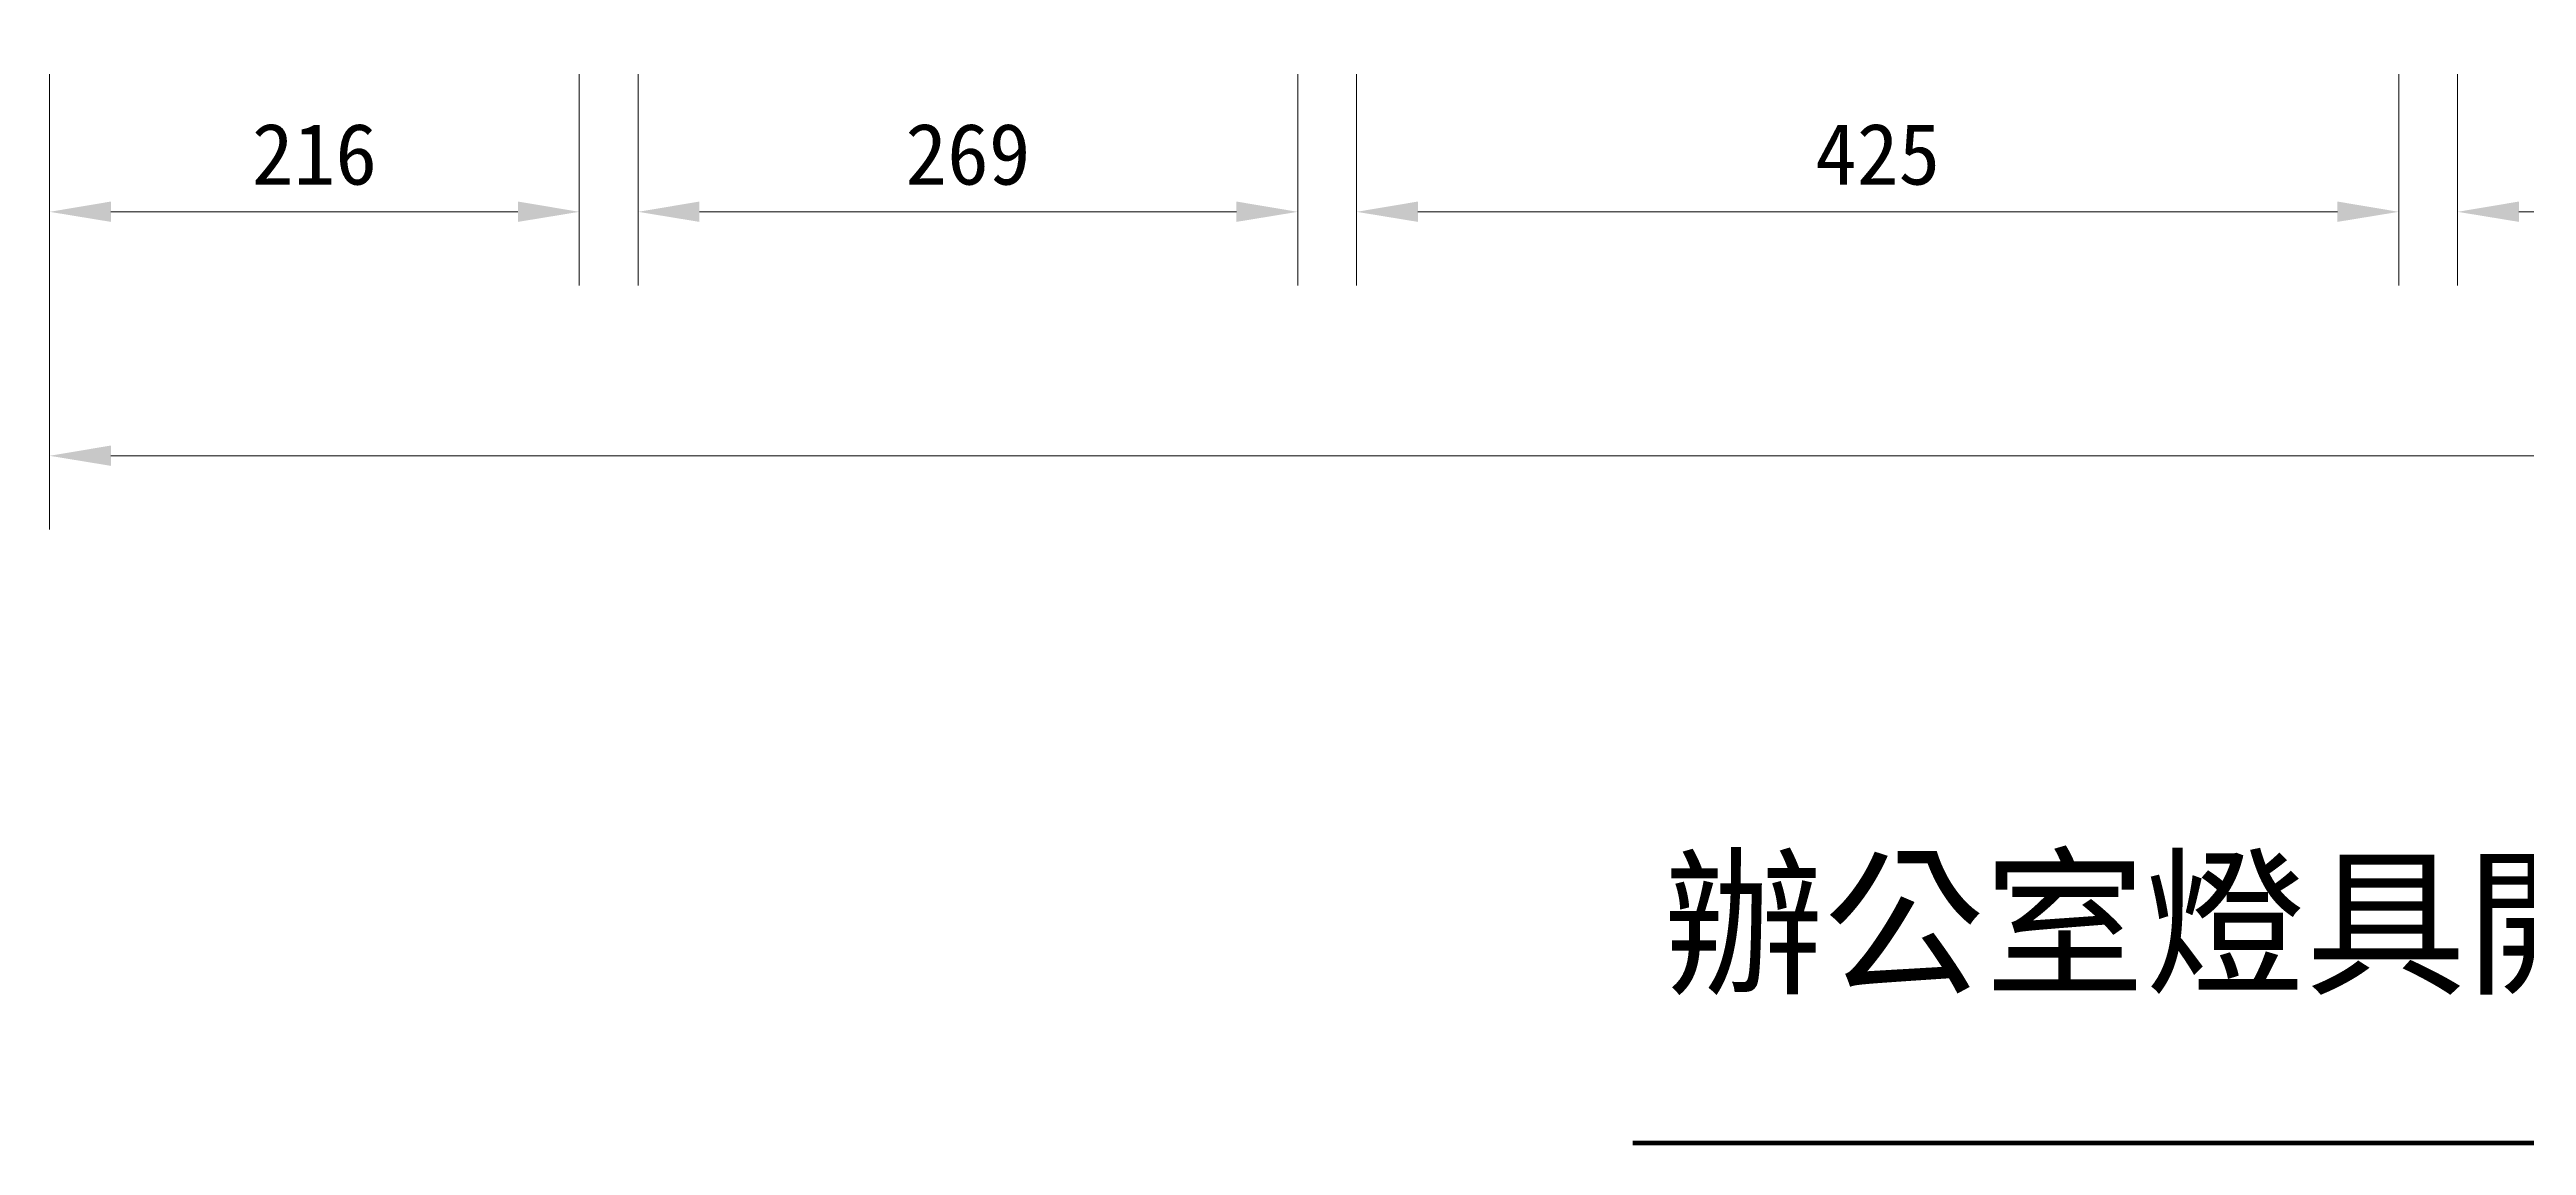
# Model space of a CAD drawing. Header units: centimetres. Extents: x 1966 to 8787, y 7398 to 12383.
# Drawn here: x 2323 to 3333, y 8135 to 8582 of the extents above; entities that cross this region are included whole.
import ezdxf

# ---------------------------------------------------------------- set-up
doc = ezdxf.new("R2010")
doc.units = ezdxf.units.CM
doc.header["$PDMODE"] = 35
doc.styles.get("Standard").update_dxf_attribs({"font": 'arial.ttf', "height": 10})
doc.styles.add('文2.5', font='kaiu.ttf', dxfattribs={"height": 2.5})
doc.dimstyles.new('DIM2.5', dxfattribs={"dimtxt": 2.5, "dimasz": 2.5, "dimexe": 3, "dimexo": 1, "dimgap": 1, "dimtad": 1, "dimdec": 1, "dimdsep": 46, "dimtxsty": '文2.5', "dimcen": 0, "dimadec": 0, "dimazin": 0, "dimtfac": 1, "dimtdec": 1, "dimtmove": 0, "dimatfit": 3, "dimfxl": 1, "dimlwd": 15, "dimlwe": 15, "dimarcsym": 0})

# ---------------------------------------------------------------- blocks, each defined once
blk = doc.blocks.new('*D132')
at = {"color": 0, "linetype": 'Continuous', "lineweight": 15, "transparency": 16777216}
for p, q in [((2323, 8571.7), (2323, 8485.6)), ((2539, 8571.8), (2539, 8485.6)), ((2348, 8515.6), (2514, 8515.6))]:
    blk.add_line(p, q, dxfattribs=at)
at = {"color": 0, "transparency": 16777216}
for points in [[(2348, 8519.8), (2348, 8511.5), (2323, 8515.6)], [(2514, 8519.8), (2514, 8511.5), (2539, 8515.6)]]:
    blk.add_solid(points, dxfattribs=at)
at = {"layer": 'DEFPOINTS', "color": 0, "transparency": 16777216}
for p in [(2323, 8581.7), (2539, 8581.8), (2539, 8515.6)]:
    blk.add_point(p, dxfattribs=at)
at = {"color": 0, "transparency": 16777216, "insert": (2431, 8539), "char_height": 25, "attachment_point": 5, "style": '文2.5'}
blk.add_mtext('216', dxfattribs=at)
blk = doc.blocks.new('*D133')
at = {"color": 0, "linetype": 'Continuous', "lineweight": 15, "transparency": 16777216}
for p, q in [((2563, 8571.8), (2563, 8485.6)), ((2832, 8571.8), (2832, 8485.6)), ((2588, 8515.6), (2807, 8515.6))]:
    blk.add_line(p, q, dxfattribs=at)
at = {"color": 0, "transparency": 16777216}
for points in [[(2588, 8519.8), (2588, 8511.5), (2563, 8515.6)], [(2807, 8519.8), (2807, 8511.5), (2832, 8515.6)]]:
    blk.add_solid(points, dxfattribs=at)
at = {"layer": 'DEFPOINTS', "color": 0, "transparency": 16777216}
for p in [(2563, 8581.8), (2832, 8581.8), (2832, 8515.6)]:
    blk.add_point(p, dxfattribs=at)
at = {"color": 0, "transparency": 16777216, "insert": (2697.5, 8539), "char_height": 25, "attachment_point": 5, "style": '文2.5'}
blk.add_mtext('269', dxfattribs=at)
blk = doc.blocks.new('*D134')
at = {"color": 0, "linetype": 'Continuous', "lineweight": 15, "transparency": 16777216}
for p, q in [((2856, 8571.7), (2856, 8485.6)), ((3281, 8571.7), (3281, 8485.6)), ((2881, 8515.6), (3256, 8515.6))]:
    blk.add_line(p, q, dxfattribs=at)
at = {"color": 0, "transparency": 16777216}
for points in [[(2881, 8519.8), (2881, 8511.5), (2856, 8515.6)], [(3256, 8519.8), (3256, 8511.5), (3281, 8515.6)]]:
    blk.add_solid(points, dxfattribs=at)
at = {"layer": 'DEFPOINTS', "color": 0, "transparency": 16777216}
for p in [(2856, 8581.7), (3281, 8581.7), (3281, 8515.6)]:
    blk.add_point(p, dxfattribs=at)
at = {"color": 0, "transparency": 16777216, "insert": (3068.5, 8539), "char_height": 25, "attachment_point": 5, "style": '文2.5'}
blk.add_mtext('425', dxfattribs=at)
blk = doc.blocks.new('*D135')
at = {"color": 0, "linetype": 'Continuous', "lineweight": 15, "transparency": 16777216}
for p, q in [((3305, 8571.7), (3305, 8485.6)), ((3481, 8571.8), (3481, 8485.6)), ((3330, 8515.6), (3456, 8515.6))]:
    blk.add_line(p, q, dxfattribs=at)
at = {"color": 0, "transparency": 16777216}
for points in [[(3330, 8519.8), (3330, 8511.5), (3305, 8515.6)], [(3456, 8519.8), (3456, 8511.5), (3481, 8515.6)]]:
    blk.add_solid(points, dxfattribs=at)
at = {"layer": 'DEFPOINTS', "color": 0, "transparency": 16777216}
for p in [(3305, 8581.7), (3481, 8581.8), (3481, 8515.6)]:
    blk.add_point(p, dxfattribs=at)
at = {"color": 0, "transparency": 16777216, "insert": (3393, 8539), "char_height": 25, "attachment_point": 5, "style": '文2.5'}
blk.add_mtext('176', dxfattribs=at)
blk = doc.blocks.new('*D140')
at = {"color": 0, "linetype": 'Continuous', "lineweight": 15, "transparency": 16777216}
for p, q in [((2323, 8571.8), (2323, 8386.1)), ((4592.9, 8571.7), (4592.9, 8386.1)), ((2348, 8416.1), (4567.9, 8416.1))]:
    blk.add_line(p, q, dxfattribs=at)
at = {"color": 0, "transparency": 16777216}
for points in [[(2348, 8420.3), (2348, 8412), (2323, 8416.1)], [(4567.9, 8420.3), (4567.9, 8412), (4592.9, 8416.1)]]:
    blk.add_solid(points, dxfattribs=at)
at = {"layer": 'DEFPOINTS', "color": 0, "transparency": 16777216}
for p in [(2323, 8581.8), (4592.9, 8581.7), (4592.9, 8416.1)]:
    blk.add_point(p, dxfattribs=at)
at = {"color": 0, "transparency": 16777216, "insert": (3457.3, 8439.8), "char_height": 25, "attachment_point": 5, "style": '文2.5'}
blk.add_mtext('2269.9', dxfattribs=at)

msp = doc.modelspace()

# ---------------------------------------------------------------- linework, layer by layer
at = {"const_width": 2}
msp.add_lwpolyline([(2968.62, 8135.85), (3990.29, 8135.85)], dxfattribs=at)

# ---------------------------------------------------------------- texts
msp.add_text('辦公室燈具開關示意圖     s:1/100', height=48).set_placement((2981.09, 8201.58))

# ---------------------------------------------------------------- dimensions: what is measured, and where the dimension line sits
for base, p1, p2, picture, middle in [((2538.97, 8515.63), (2322.97, 8581.72), (2538.97, 8581.79), '*D132', (2430.97, 8538.96)), ((2831.97, 8515.63), (2562.97, 8581.79), (2831.97, 8581.79), '*D133', (2697.47, 8538.96)), ((3280.97, 8515.63), (2855.97, 8581.72), (3280.97, 8581.72), '*D134', (3068.47, 8538.96)), ((3480.97, 8515.63), (3304.97, 8581.72), (3480.97, 8581.79), '*D135', (3392.97, 8538.96))]:
    dim = msp.add_linear_dim(base=base, p1=p1, p2=p2, dimstyle='DIM2.5')
    dim.commit()
    dim.dimension.update_dxf_attribs({"geometry": picture, "text_midpoint": middle})
dim = msp.add_linear_dim(base=(4592.9, 8416.13), p1=(2322.97, 8581.79), p2=(4592.9, 8581.72), dimstyle='DIM2.5')
dim.commit()
dim.dimension.update_dxf_attribs({"geometry": '*D140', "text_midpoint": (3457.26, 8416.13), "dimtype": 160})

doc.saveas('drawing.dxf')
